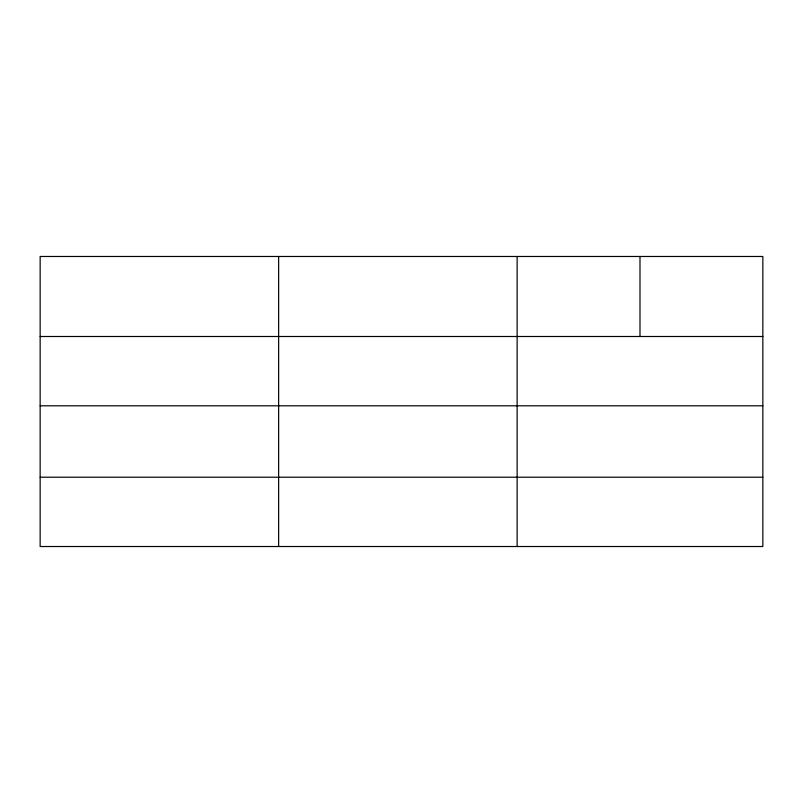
<?xml version="1.0" encoding="UTF-8"?>
<svg xmlns="http://www.w3.org/2000/svg" width="803" height="803" viewBox="0 0 803 803"><rect width="100%" height="100%" fill="white"/><g stroke="black" fill="none" stroke-linecap="round" stroke-linejoin="round"><path stroke-width="1.2" d="M762.85 405.806L762.85 256.478L40.15 256.478L40.15 546.522L762.85 546.522L762.85 405.806L40.15 405.806M40.15 336.497L762.85 336.497M40.15 477.213L762.85 477.213M639.991 256.478L639.991 336.497M517.132 256.478L517.132 546.522M278.641 256.478L278.641 546.522"/></g></svg>
